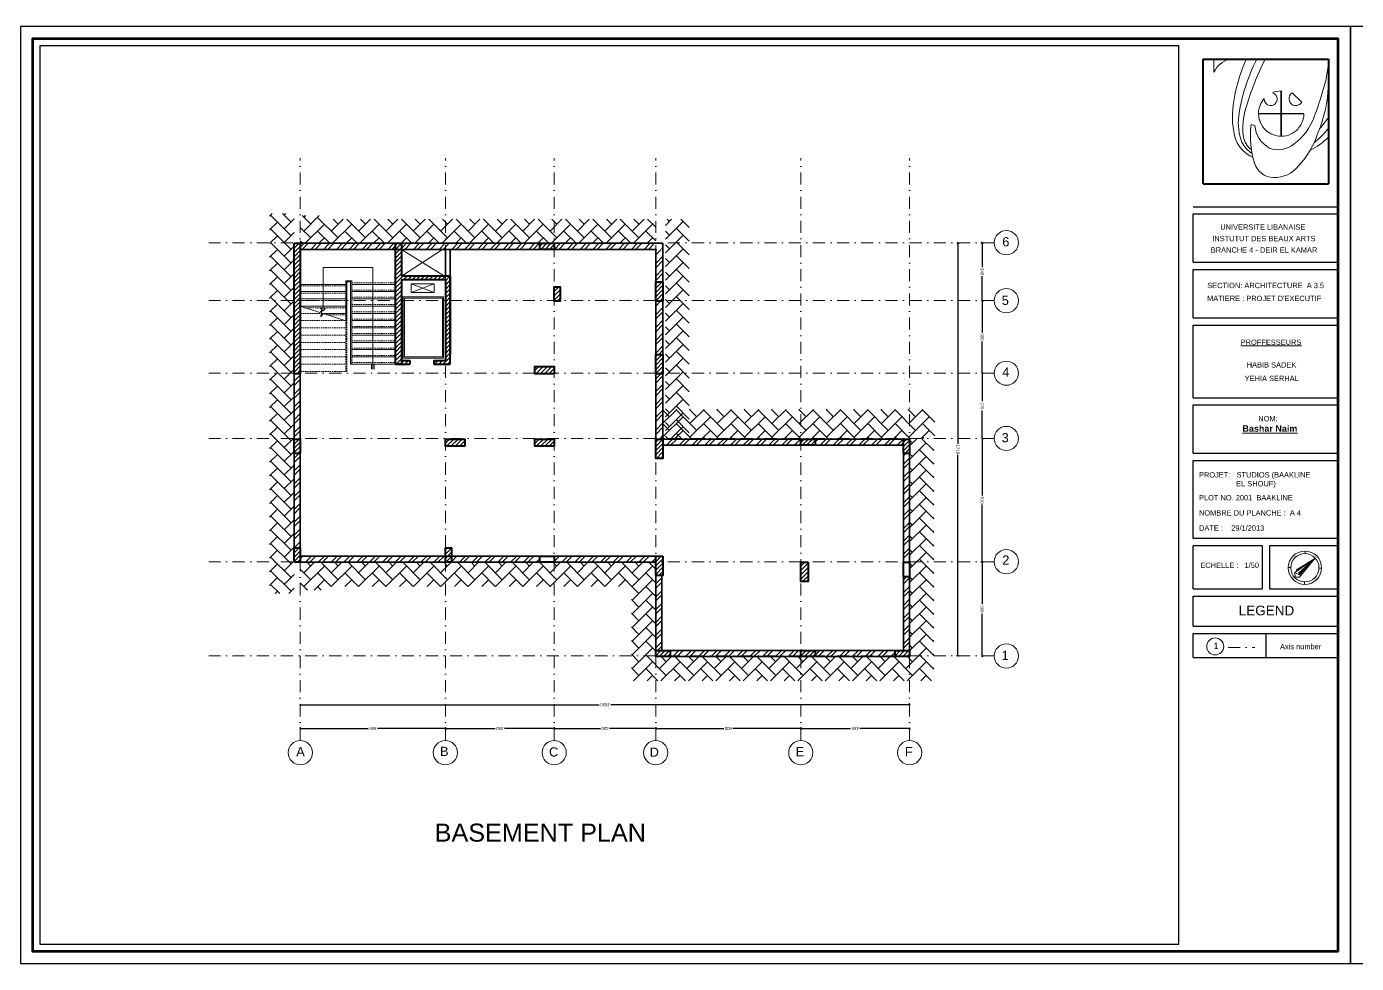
# Model space of a CAD drawing. Header units: inches. Extents: x -580639 to 179052, y 0 to 152898.
# Drawn here: x -415388 to -360388, y 113030 to 151788 of the extents above; entities that cross this region are included whole.
import ezdxf
from ezdxf.enums import TextEntityAlignment as Align

# ---------------------------------------------------------------- set-up
doc = ezdxf.new("R2010")
doc.units = ezdxf.units.IN
doc.header["$LTSCALE"] = 500
doc.header["$MEASUREMENT"] = 0
for name, pattern in [('ACAD_ISO02W100', [15, 12, -3]), ('DASHDOTX2', [2, 1, -0.5, 0, -0.5]), ('HIDDEN2', [0.1875, 0.125, -0.0625])]:
    doc.linetypes.add(name, pattern=pattern)
for name, color, linetype, lineweight in [('A-0.2', 61, 'Continuous', 20), ('A-0.25', 42, 'Continuous', 25), ('A-ANNO-TEXS', 211, 'Continuous', 18), ('A-balc', 31, 'Continuous', 18), ('A-elev', 51, 'Continuous', 13), ('A-FLOR-HDRL', 71, 'Continuous', 20), ('A-flor-sthn', 251, 'HIDDEN2', 9), ('A-flor-strs', 111, 'Continuous', 20), ('A-FLOR-STRS-LDER', 10, 'Continuous', 13), ('A-wall', 52, 'Continuous', 35), ('col', 4, 'Continuous', 40), ('DIM', 8, 'Continuous', 18), ('ground floor', 8, 'Continuous', 20), ('WALL', 7, 'Continuous', 40), ('WIN', 3, 'Continuous', 18)]:
    doc.layers.add(name, color=color, linetype=linetype, lineweight=lineweight)
doc.styles.add('100', font='arial.ttf', dxfattribs={"height": 200})
doc.styles.add('50', font='arial.ttf', dxfattribs={"height": 125})
doc.styles.get("Standard").update_dxf_attribs({"font": 'arial.ttf'})
doc.dimstyles.new('DIM', dxfattribs={"dimscale": 50, "dimtxt": 125, "dimasz": 1, "dimexe": 1.2, "dimexo": 1, "dimgap": 1, "dimtad": 0, "dimtoh": 1, "dimdec": 0, "dimlfac": 0.1, "dimrnd": 1, "dimdsep": 46, "dimtxsty": '50', "dimblk": 'OBLIQUE', "dimcen": 0.09, "dimclrt": 8, "dimadec": 0, "dimazin": 0, "dimtfac": 1, "dimtdec": 0, "dimtix": 1, "dimtofl": 0, "dimtmove": 2, "dimatfit": 2, "dimfxl": 1, "dimfxlon": 1, "dimtzin": 0, "dimarcsym": 0})
pattern_1 = [(45, (-430940.24, -2058883.36), (-88.388348, 88.388348), [])]

# ---------------------------------------------------------------- blocks, each defined once
blk = doc.blocks.new('_Oblique')
at = {"color": 0, "linetype": 'ByBlock', "lineweight": -2}
blk.add_line((-0.5, -0.5), (0.5, 0.5), dxfattribs=at)
blk = doc.blocks.new('*D1477')
at = {"layer": 'Defpoints', "color": 0, "transparency": 16777216}
for p in [(-383368, 123102), (-383368, 122749), (-378868, 122749)]:
    blk.add_point(p, dxfattribs=at)
at = {"layer": 'ground floor', "color": 0, "lineweight": -2, "transparency": 16777216}
for p, q in [((-383368, 122799), (-383368, 122689)), ((-383368, 122749), (-381308, 122749)), ((-378868, 122749), (-380927, 122749)), ((-378868, 122749), (-378868, 122689))]:
    blk.add_line(p, q, dxfattribs=at)
at = {"layer": 'ground floor', "color": 0, "lineweight": -2, "transparency": 16777216, "xscale": 50, "yscale": 50, "zscale": 50, "rotation": 180}
blk.add_blockref('_Oblique', (-383368, 122749), dxfattribs=at)
at = {"layer": 'ground floor', "color": 0, "lineweight": -2, "transparency": 16777216, "xscale": 50, "yscale": 50, "zscale": 50}
blk.add_blockref('_Oblique', (-378868, 122749), dxfattribs=at)
at = {"layer": 'ground floor', "color": 8, "transparency": 16777216, "insert": (-381118, 122749), "char_height": 125, "attachment_point": 5, "rotation": 180, "style": '50'}
blk.add_mtext('450', dxfattribs=at)
blk = doc.blocks.new('*D1478')
at = {"layer": 'Defpoints', "color": 0, "transparency": 16777216}
for p in [(-389368, 123102), (-389368, 122749), (-383368, 122749)]:
    blk.add_point(p, dxfattribs=at)
at = {"layer": 'ground floor', "color": 0, "lineweight": -2, "transparency": 16777216}
for p, q in [((-389368, 122799), (-389368, 122689)), ((-389368, 122749), (-386556, 122749)), ((-383368, 122749), (-386179, 122749)), ((-383368, 122749), (-383368, 122689))]:
    blk.add_line(p, q, dxfattribs=at)
at = {"layer": 'ground floor', "color": 0, "lineweight": -2, "transparency": 16777216, "xscale": 50, "yscale": 50, "zscale": 50, "rotation": 180}
blk.add_blockref('_Oblique', (-389368, 122749), dxfattribs=at)
at = {"layer": 'ground floor', "color": 0, "lineweight": -2, "transparency": 16777216, "xscale": 50, "yscale": 50, "zscale": 50}
blk.add_blockref('_Oblique', (-383368, 122749), dxfattribs=at)
at = {"layer": 'ground floor', "color": 8, "transparency": 16777216, "insert": (-386368, 122749), "char_height": 125, "attachment_point": 5, "rotation": 180, "style": '50'}
blk.add_mtext('600', dxfattribs=at)
blk = doc.blocks.new('*D1479')
at = {"layer": 'Defpoints', "color": 0, "transparency": 16777216}
for p in [(-393568, 123078), (-393568, 122749), (-389368, 122749)]:
    blk.add_point(p, dxfattribs=at)
at = {"layer": 'ground floor', "color": 0, "lineweight": -2, "transparency": 16777216}
for p, q in [((-393568, 122799), (-393568, 122689)), ((-393568, 122749), (-391658, 122749)), ((-389368, 122749), (-391277, 122749)), ((-389368, 122749), (-389368, 122689))]:
    blk.add_line(p, q, dxfattribs=at)
at = {"layer": 'ground floor', "color": 0, "lineweight": -2, "transparency": 16777216, "xscale": 50, "yscale": 50, "zscale": 50, "rotation": 180}
blk.add_blockref('_Oblique', (-393568, 122749), dxfattribs=at)
at = {"layer": 'ground floor', "color": 0, "lineweight": -2, "transparency": 16777216, "xscale": 50, "yscale": 50, "zscale": 50}
blk.add_blockref('_Oblique', (-389368, 122749), dxfattribs=at)
at = {"layer": 'ground floor', "color": 8, "transparency": 16777216, "insert": (-391468, 122749), "char_height": 125, "attachment_point": 5, "rotation": 180, "style": '50'}
blk.add_mtext('420', dxfattribs=at)
blk = doc.blocks.new('*D1480')
at = {"layer": 'Defpoints', "color": 0, "transparency": 16777216}
for p in [(-398068, 123059), (-398068, 122749), (-393568, 122749)]:
    blk.add_point(p, dxfattribs=at)
at = {"layer": 'ground floor', "color": 0, "lineweight": -2, "transparency": 16777216}
for p, q in [((-398068, 122799), (-398068, 122689)), ((-398068, 122749), (-396008, 122749)), ((-393568, 122749), (-395627, 122749)), ((-393568, 122749), (-393568, 122689))]:
    blk.add_line(p, q, dxfattribs=at)
at = {"layer": 'ground floor', "color": 0, "lineweight": -2, "transparency": 16777216, "xscale": 50, "yscale": 50, "zscale": 50, "rotation": 180}
blk.add_blockref('_Oblique', (-398068, 122749), dxfattribs=at)
at = {"layer": 'ground floor', "color": 0, "lineweight": -2, "transparency": 16777216, "xscale": 50, "yscale": 50, "zscale": 50}
blk.add_blockref('_Oblique', (-393568, 122749), dxfattribs=at)
at = {"layer": 'ground floor', "color": 8, "transparency": 16777216, "insert": (-395818, 122749), "char_height": 125, "attachment_point": 5, "rotation": 180, "style": '50'}
blk.add_mtext('450', dxfattribs=at)
blk = doc.blocks.new('*D1481')
at = {"layer": 'Defpoints', "color": 0, "transparency": 16777216}
for p in [(-404068, 123036), (-404068, 122749), (-398068, 122749)]:
    blk.add_point(p, dxfattribs=at)
at = {"layer": 'ground floor', "color": 0, "lineweight": -2, "transparency": 16777216}
for p, q in [((-404068, 122799), (-404068, 122689)), ((-404068, 122749), (-401256, 122749)), ((-398068, 122749), (-400879, 122749)), ((-398068, 122749), (-398068, 122689))]:
    blk.add_line(p, q, dxfattribs=at)
at = {"layer": 'ground floor', "color": 0, "lineweight": -2, "transparency": 16777216, "xscale": 50, "yscale": 50, "zscale": 50, "rotation": 180}
blk.add_blockref('_Oblique', (-404068, 122749), dxfattribs=at)
at = {"layer": 'ground floor', "color": 0, "lineweight": -2, "transparency": 16777216, "xscale": 50, "yscale": 50, "zscale": 50}
blk.add_blockref('_Oblique', (-398068, 122749), dxfattribs=at)
at = {"layer": 'ground floor', "color": 8, "transparency": 16777216, "insert": (-401068, 122749), "char_height": 125, "attachment_point": 5, "rotation": 180, "style": '50'}
blk.add_mtext('600', dxfattribs=at)
blk = doc.blocks.new('*D1482')
at = {"layer": 'Defpoints', "color": 0, "transparency": 16777216}
for p in [(-404068, 123735), (-404068, 123735), (-378868, 123735)]:
    blk.add_point(p, dxfattribs=at)
at = {"layer": 'ground floor', "color": 0, "lineweight": -2, "transparency": 16777216}
for p, q in [((-378868, 123735), (-378868, 123795)), ((-404068, 123735), (-404068, 123675)), ((-404068, 123735), (-391705, 123735)), ((-378868, 123735), (-391230, 123735))]:
    blk.add_line(p, q, dxfattribs=at)
at = {"layer": 'ground floor', "color": 0, "lineweight": -2, "transparency": 16777216, "xscale": 50, "yscale": 50, "zscale": 50, "rotation": 180}
blk.add_blockref('_Oblique', (-404068, 123735), dxfattribs=at)
at = {"layer": 'ground floor', "color": 0, "lineweight": -2, "transparency": 16777216, "xscale": 50, "yscale": 50, "zscale": 50}
blk.add_blockref('_Oblique', (-378868, 123735), dxfattribs=at)
at = {"layer": 'ground floor', "color": 8, "transparency": 16777216, "insert": (-391468, 123735), "char_height": 125, "attachment_point": 5, "rotation": 180, "style": '50'}
blk.add_mtext('2520', dxfattribs=at)
blk = doc.blocks.new('*D1486')
at = {"layer": 'Defpoints', "color": 0, "transparency": 16777216}
for p in [(-376818, 129649), (-375868, 129649), (-375868, 125749)]:
    blk.add_point(p, dxfattribs=at)
at = {"layer": 'ground floor', "color": 0, "lineweight": -2, "transparency": 16777216}
for p, q in [((-375918, 129649), (-375808, 129649)), ((-375868, 129649), (-375868, 127887)), ((-375868, 125749), (-375868, 127512)), ((-375868, 125749), (-375808, 125749))]:
    blk.add_line(p, q, dxfattribs=at)
at = {"layer": 'ground floor', "color": 0, "lineweight": -2, "transparency": 16777216, "xscale": 50, "yscale": 50, "zscale": 50}
for p, rotation in [((-375868, 129649), 90), ((-375868, 125749), 270)]:
    blk.add_blockref('_Oblique', p, dxfattribs=dict(at, rotation=rotation))
at = {"layer": 'ground floor', "color": 8, "transparency": 16777216, "insert": (-375868, 127699), "char_height": 125, "attachment_point": 5, "rotation": 270, "style": '50'}
blk.add_mtext('390', dxfattribs=at)
blk = doc.blocks.new('*D1483')
at = {"layer": 'Defpoints', "color": 0, "transparency": 16777216}
for p in [(-375868, 134749), (-375868, 134749), (-375868, 129649)]:
    blk.add_point(p, dxfattribs=at)
at = {"layer": 'ground floor', "color": 0, "lineweight": -2, "transparency": 16777216}
for p, q in [((-375868, 134749), (-375808, 134749)), ((-375868, 134749), (-375868, 132387)), ((-375868, 129649), (-375868, 132012)), ((-375868, 129649), (-375928, 129649))]:
    blk.add_line(p, q, dxfattribs=at)
at = {"layer": 'ground floor', "color": 0, "lineweight": -2, "transparency": 16777216, "xscale": 50, "yscale": 50, "zscale": 50}
for p, rotation in [((-375868, 134749), 90), ((-375868, 129649), 270)]:
    blk.add_blockref('_Oblique', p, dxfattribs=dict(at, rotation=rotation))
at = {"layer": 'ground floor', "color": 8, "transparency": 16777216, "insert": (-375868, 132199), "char_height": 125, "attachment_point": 5, "rotation": 270, "style": '50'}
blk.add_mtext('510', dxfattribs=at)
blk = doc.blocks.new('*D1484')
at = {"layer": 'Defpoints', "color": 0, "transparency": 16777216}
for p in [(-375868, 137449), (-375868, 137449), (-375868, 134749)]:
    blk.add_point(p, dxfattribs=at)
at = {"layer": 'ground floor', "color": 0, "lineweight": -2, "transparency": 16777216}
for p, q in [((-375868, 137449), (-375808, 137449)), ((-375868, 137449), (-375868, 136288)), ((-375868, 134749), (-375868, 135910)), ((-375868, 134749), (-375808, 134749))]:
    blk.add_line(p, q, dxfattribs=at)
at = {"layer": 'ground floor', "color": 0, "lineweight": -2, "transparency": 16777216, "xscale": 50, "yscale": 50, "zscale": 50}
for p, rotation in [((-375868, 137449), 90), ((-375868, 134749), 270)]:
    blk.add_blockref('_Oblique', p, dxfattribs=dict(at, rotation=rotation))
at = {"layer": 'ground floor', "color": 8, "transparency": 16777216, "insert": (-375868, 136099), "char_height": 125, "attachment_point": 5, "rotation": 270, "style": '50'}
blk.add_mtext('270', dxfattribs=at)
blk = doc.blocks.new('*D1485')
at = {"layer": 'Defpoints', "color": 0, "transparency": 16777216}
for p in [(-375868, 140449), (-375868, 140449), (-375868, 137449)]:
    blk.add_point(p, dxfattribs=at)
at = {"layer": 'ground floor', "color": 0, "lineweight": -2, "transparency": 16777216}
for p, q in [((-375868, 140449), (-375808, 140449)), ((-375868, 140449), (-375868, 139137)), ((-375868, 137449), (-375868, 138762)), ((-375868, 137449), (-375808, 137449))]:
    blk.add_line(p, q, dxfattribs=at)
at = {"layer": 'ground floor', "color": 0, "lineweight": -2, "transparency": 16777216, "xscale": 50, "yscale": 50, "zscale": 50}
for p, rotation in [((-375868, 140449), 90), ((-375868, 137449), 270)]:
    blk.add_blockref('_Oblique', p, dxfattribs=dict(at, rotation=rotation))
at = {"layer": 'ground floor', "color": 8, "transparency": 16777216, "insert": (-375868, 138949), "char_height": 125, "attachment_point": 5, "rotation": 270, "style": '50'}
blk.add_mtext('300', dxfattribs=at)
blk = doc.blocks.new('*D1487')
at = {"layer": 'Defpoints', "color": 0, "transparency": 16777216}
for p in [(-376811, 142847), (-375868, 142847), (-375868, 140449)]:
    blk.add_point(p, dxfattribs=at)
at = {"layer": 'ground floor', "color": 0, "lineweight": -2, "transparency": 16777216}
for p, q in [((-375918, 142847), (-375808, 142847)), ((-375868, 142847), (-375868, 141837)), ((-375868, 140449), (-375868, 141459)), ((-375868, 140449), (-375808, 140449))]:
    blk.add_line(p, q, dxfattribs=at)
at = {"layer": 'ground floor', "color": 0, "lineweight": -2, "transparency": 16777216, "xscale": 50, "yscale": 50, "zscale": 50}
for p, rotation in [((-375868, 142847), 90), ((-375868, 140449), 270)]:
    blk.add_blockref('_Oblique', p, dxfattribs=dict(at, rotation=rotation))
at = {"layer": 'ground floor', "color": 8, "transparency": 16777216, "insert": (-375868, 141648), "char_height": 125, "attachment_point": 5, "rotation": 270, "style": '50'}
blk.add_mtext('240', dxfattribs=at)
blk = doc.blocks.new('*D1488')
at = {"layer": 'Defpoints', "color": 0, "transparency": 16777216}
for p in [(-377374, 142847), (-376868, 142847), (-376868, 125749)]:
    blk.add_point(p, dxfattribs=at)
at = {"layer": 'ground floor', "color": 0, "lineweight": -2, "transparency": 16777216}
for p, q in [((-376918, 142847), (-376808, 142847)), ((-376868, 142847), (-376868, 134529)), ((-376868, 125749), (-376868, 134068)), ((-376868, 125749), (-376928, 125749))]:
    blk.add_line(p, q, dxfattribs=at)
at = {"layer": 'ground floor', "color": 0, "lineweight": -2, "transparency": 16777216, "xscale": 50, "yscale": 50, "zscale": 50}
for p, rotation in [((-376868, 142847), 90), ((-376868, 125749), 270)]:
    blk.add_blockref('_Oblique', p, dxfattribs=dict(at, rotation=rotation))
at = {"layer": 'ground floor', "color": 8, "transparency": 16777216, "insert": (-376868, 134298), "char_height": 125, "attachment_point": 5, "rotation": 270, "style": '50'}
blk.add_mtext('1710', dxfattribs=at)
blk = doc.blocks.new('4')
at = {"layer": 'A-0.2', "color": 253}
for p, q in [((0, 7158), (612, 7158)), ((612, 7158), (612, 6408))]:
    blk.add_line(p, q, dxfattribs=at)
at = {"layer": 'A-0.2'}
for p, q in [((4464, 4046), (4464, 5334)), ((4491, 4046), (4491, 5334)), ((5661, 4688), (5114, 5233)), ((5387, 4961), (5661, 4688)), ((4464, 4046), (3176, 4046)), ((4464, 4019), (3176, 4019)), ((4464, 2731), (4464, 4019)), ((5779, 4046), (4491, 4046)), ((5779, 4019), (4491, 4019)), ((4491, 2731), (4491, 4019)), ((2753, 3402), (2970, 3354))]:
    blk.add_line(p, q, dxfattribs=at)
at = {"layer": 'A-0.2', "color": 253}
blk.add_arc((1928, 5765), 1462, 107.64781, 153.96165, dxfattribs=at)
at = {"layer": 'A-0.2'}
for centre, radius, start, end in [((10717, 3409), 9059, 155.55033, 172.92406), ((12494, 2369), 10566, 153.0442, 171.7936), ((18093, -216), 16295, 153.09334, 163.75774), ((-19263, 10603), 26713, 349.95399, 351.96969), ((-10257, 10332), 17845, 338.64073, 345.76469), ((-676, 5940), 7870, 337.73271, 357.72099), ((4478, 4033), 1301, 138.38861, 179.40661), ((3880, 4867), 376, 175.50124, 75.71182), ((4478, 4033), 1301, 90.59339, 112.82445), ((5322, 4895), 397, 121.63123, 328.54112), ((6429, 3847), 4751, 171.79462, 196.2417), ((5120, 3503), 3106, 173.07815, 201.04099), ((5992, 3211), 3720, 162.30173, 187.61114), ((4478, 4033), 1301, 180.59339, 207.56933), ((4478, 4033), 1301, 187.50396, 216.31067), ((3279, 4920), 3270, 306.37555, 340.58391), ((4478, 4033), 1301, 337.29236, 359.40661), ((7684, 2710), 4979, 172.00351, 199.00541), ((4557, 3453), 1590, 183.56918, 241.76008), ((4478, 4033), 1301, 214.70346, 226.49059), ((4478, 4033), 1301, 226.49059, 269.40661), ((4478, 4033), 1301, 270.59339, 318.05723), ((4478, 4033), 1301, 318.05723, 325.65676), ((4478, 4033), 1301, 325.65676, 337.29236), ((4080, 5482), 3864, 306.58145, 323.55215), ((-4402, 12360), 14410, 320.31393, 323.55003), ((3569, 3233), 1845, 202.79142, 246.93196), ((3907, 3300), 1917, 208.42814, 234.80849), ((3498, 2902), 1207, 188.73708, 232.56395), ((1776, 4501), 5072, 316.72692, 342.28934), ((4368, 5496), 3987, 296.48799, 315.0148), ((4313, 3366), 1408, 248.83977, 309.98353), ((4044, 1512), 1149, 194.74643, 269.93049), ((4101, 2106), 1744, 268.07353, 321.63612)]:
    blk.add_arc(centre, radius, start, end, dxfattribs=at)
at = {"layer": 'WALL'}
for p, q in [((0, 7158), (7188, 7158)), ((0, 0), (0, 7158)), ((7188, 7158), (7188, 0)), ((0, 0), (7188, 0))]:
    blk.add_line(p, q, dxfattribs=at)
blk = doc.blocks.new('NORTH')
at = {"layer": 'WIN', "color": 1}
for p, q in [((494, 631), (0, 0)), ((0, 0), (661, -479)), ((494, 631), (4781, 459)), ((851, -154), (494, 631)), ((661, -479), (4781, 459)), ((851, -154), (4781, 459)), ((851, -154), (1006, 218)), ((887, 607), (973, 851)), ((973, 851), (4781, 459)), ((1006, 218), (4781, 459))]:
    blk.add_line(p, q, dxfattribs=at)
blk = doc.blocks.new('NORTHE')
at = {"color": 3}
for p, q in [((-1759, 1759), (-2077, 2077)), ((1759, 1759), (2077, 2077)), ((-1759, -1759), (-2077, -2077)), ((1759, -1759), (2077, -2077))]:
    blk.add_line(p, q, dxfattribs=at)
for radius in [2937, 2487]:
    blk.add_circle((0, 0), radius, dxfattribs=at)
for points in [[(-754, -1351), (-527, -1456), (0, 2402)], [(-121, -1378), (235, -1568), (0, 2402)]]:
    blk.add_solid(points, dxfattribs=at)
at = {"color": 3, "rotation": 84.51780902573543}
blk.add_blockref('NORTH', (0, -2400), dxfattribs=at)
at = {"color": 3}
for s, width, p, p2 in [('N', 1.784178, (-180, 2610), (180, 2610)), ('W', 1.365132, (-2894, 0), (-2534, 0)), ('E', 1.931772, (2517, 0), (2877, 0)), ('S', 1.931772, (-325, -2784), (35, -2784))]:
    blk.add_text(s, height=200, dxfattribs=dict(at, width=width)).set_placement(p, p2, align=Align.FIT)
blk = doc.blocks.new('NOR')
at = {"layer": 'WIN', "color": 3, "xscale": 0.000462, "yscale": 0.000462, "zscale": 0.000462, "rotation": 276.1356553146427}
blk.add_blockref('NORTHE', (-1.1, -0.12), dxfattribs=at)

msp = doc.modelspace()

# ---------------------------------------------------------------- hatches: boundary and pattern name
at = {"layer": 'A-wall'}
h = msp.add_hatch(dxfattribs=at)
h.set_pattern_fill('AR-HBONE', color=8, scale=100)
h.set_pattern_definition([(45, (-334584.28, 103821.65), (4e-14, 565.6854), [1200, -400]), (135, (-334301.43, 104104.5), (4e-14, 565.6854), [1200, -400])])
h.paths.add_polyline_path([(-404317.565, 144055.009), (-405336.748, 144055.009), (-405336.748, 128338.691), (-404317.565, 128338.691)])
h = msp.add_hatch(dxfattribs=at)
h.set_pattern_fill('AR-HBONE', color=8, scale=100)
h.set_pattern_definition([(45, (-358665.5, -2058883.36), (4e-14, 565.685425), [1200, -400]), (135, (-358382.64, -2058600.5), (4e-14, 565.685425), [1200, -400])])
h.paths.add_polyline_path([(-403067.565, 143968.498), (-404067.565, 143968.498), (-404067.565, 142822.432), (-389367.565, 142822.432), (-389367.565, 143822.432), (-403067.565, 143822.432)])
h.paths.add_polyline_path([(-377867.565, 134724.432), (-378867.565, 134724.432), (-378867.565, 125724.432), (-389367.565, 125724.432), (-389367.565, 129624.432), (-404067.565, 129624.432), (-404067.565, 128478.366), (-403067.565, 128478.366), (-403067.565, 128624.432), (-390367.565, 128624.432), (-390367.565, 124724.432), (-377867.565, 124724.432)])
h = msp.add_hatch(dxfattribs=at)
h.set_pattern_fill('AR-HBONE', color=8, scale=100)
h.set_pattern_definition([(45, (-341568.77, 90838.23), (4e-14, 565.6854), [1200, -400]), (135, (-341285.93, 91121.07), (4e-14, 565.6854), [1200, -400])])
h.paths.add_polyline_path([(-387979.501, 143820.11), (-388970.089, 143820.11), (-388970.089, 134749.432), (-387979.501, 134749.432)])
h = msp.add_hatch(dxfattribs=at)
h.set_pattern_fill('ANSI31', color=8, scale=1000)
h.set_pattern_definition(pattern_1)
h.paths.add_polyline_path([(-394367.565, 134724.432), (-393567.565, 134724.432), (-393567.565, 134424.432), (-394367.565, 134424.432)])
h.paths.add_polyline_path([(-398067.565, 134724.432), (-397267.565, 134724.432), (-397267.565, 134424.432), (-398067.565, 134424.432)])
h.paths.add_polyline_path([(-400130.487, 140424.432), (-399880.487, 140424.432), (-399880.487, 137822.432), (-400130.487, 137822.432)])
h.paths.add_polyline_path([(-404317.565, 140424.432), (-404067.565, 140424.432), (-404067.565, 137424.432), (-404317.565, 137424.432)])
h.paths.add_polyline_path([(-404317.565, 142822.432), (-404067.565, 142822.432), (-404067.565, 140424.432), (-404317.565, 140424.432)])
h = msp.add_hatch(dxfattribs=at)
h.set_pattern_fill('ANSI32', color=8, scale=1000)
h.set_pattern_definition([(45, (-389261.28, 142096.13), (-265.165, 265.165), []), (45, (-389084.5, 142096.13), (-265.165, 265.165), [])])
h.paths.add_polyline_path([(-389067.565, 142822.432), (-389367.565, 142822.432), (-389367.565, 141224.432), (-389067.565, 141224.432)])
h.paths.add_polyline_path([(-389067.565, 140424.432), (-389367.565, 140424.432), (-389367.565, 138224.432), (-389067.565, 138224.432)])
h.paths.add_polyline_path([(-389067.565, 137424.432), (-389367.565, 137424.432), (-389367.565, 134749.432), (-389067.565, 134749.432)])
h.paths.add_polyline_path([(-383367.565, 134724.432), (-389067.565, 134724.432), (-389067.565, 134474.432), (-383367.565, 134474.432)])
h.paths.add_polyline_path([(-379117.565, 134724.432), (-382767.565, 134724.432), (-382767.565, 134474.432), (-379117.565, 134474.432)])
h.paths.add_polyline_path([(-404067.565, 134124.432), (-404317.565, 134124.432), (-404317.565, 130224.432), (-404067.565, 130224.432)])
h.paths.add_polyline_path([(-404067.565, 137424.432), (-404317.565, 137424.432), (-404317.565, 134749.432), (-404067.565, 134749.432)])
h.paths.add_polyline_path([(-378867.565, 129624.432), (-379117.565, 129624.432), (-379117.565, 134124.432), (-378867.565, 134124.432)])
h.paths.add_polyline_path([(-378867.565, 125974.432), (-379117.565, 125974.432), (-379117.565, 129024.432), (-378867.565, 129024.432)])
h.paths.add_polyline_path([(-379467.565, 125974.432), (-379467.565, 125724.432), (-382767.565, 125724.432), (-382767.565, 125974.432)])
h.paths.add_polyline_path([(-383367.565, 125974.432), (-383367.565, 125724.432), (-388767.565, 125724.432), (-388767.565, 125974.432)])
h.paths.add_polyline_path([(-389367.565, 129074.432), (-389117.565, 129074.432), (-389117.565, 125974.432), (-389367.565, 125974.432)])
h.paths.add_polyline_path([(-389367.565, 129874.432), (-389367.565, 129624.432), (-393567.565, 129624.432), (-393567.565, 129874.432)])
h.paths.add_polyline_path([(-404067.565, 129624.432), (-404067.565, 129874.432), (-398067.565, 129874.432), (-398067.565, 129624.432)])
h.paths.add_polyline_path([(-397817.565, 129624.432), (-397817.565, 129874.432), (-394167.565, 129874.432), (-394167.565, 129624.432)])
h.paths.add_polyline_path([(-400130.487, 142822.432), (-400130.487, 142572.432), (-404067.565, 142572.432), (-404067.565, 142822.432)])
h.paths.add_polyline_path([(-399880.487, 142572.432), (-399880.487, 142822.432), (-394167.565, 142822.432), (-394167.565, 142572.432)])
h.paths.add_polyline_path([(-389117.565, 142822.432), (-393567.565, 142822.432), (-393567.565, 142572.432), (-389117.565, 142572.432)])
h = msp.add_hatch(dxfattribs=at)
h.set_pattern_fill('ANSI31', color=8, scale=1000)
h.set_pattern_definition(pattern_1)
h.paths.add_polyline_path([(-398067.565, 140424.432), (-397867.565, 140424.432), (-397867.565, 137822.432), (-398067.565, 137822.432)])
h.paths.add_polyline_path([(-398543.037, 137972.432), (-398067.565, 137972.432), (-398067.565, 137822.432), (-398543.037, 137822.432)])
h.paths.add_polyline_path([(-399880.487, 137972.432), (-399543.037, 137972.432), (-399543.037, 137822.432), (-399880.487, 137822.432)])
h.paths.add_polyline_path([(-398067.565, 141457.19), (-397867.565, 141457.19), (-397867.565, 140424.432), (-398067.565, 140424.432)])
h.paths.add_polyline_path([(-400130.487, 142822.432), (-399880.487, 142822.432), (-399880.487, 141457.19), (-398067.565, 141457.19), (-398067.565, 141307.19), (-399880.487, 141307.19), (-399880.487, 140424.432), (-400130.487, 140424.432)])
h = msp.add_hatch(dxfattribs=at)
h.set_pattern_fill('AR-HBONE', color=8, scale=100)
h.set_pattern_definition([(45, (-341568.77, 77100.45), (4e-14, 565.6854), [1200, -400]), (135, (-341285.93, 77383.3), (4e-14, 565.6854), [1200, -400])])
h.paths.add_polyline_path([(-377829.494, 135952.222), (-389067.565, 135952.222), (-389067.565, 134749.432), (-377829.494, 134749.432)])
h = msp.add_hatch(dxfattribs=at)
h.set_pattern_fill('ANSI31', color=8, scale=1000)
h.set_pattern_definition([(45, (-358665.49, -2058883.36), (-88.388348, 88.388348), [])])
h.paths.add_polyline_path([(-404317.565, 134724.432), (-404067.565, 134724.432), (-404067.565, 134124.432), (-404317.565, 134124.432)])
h = msp.add_hatch(dxfattribs=at)
h.set_pattern_fill('ANSI31', color=8, scale=1000)
h.set_pattern_definition([(45, (-358665.49, -2063383.36), (-88.388348, 88.388348), [])])
h.paths.add_polyline_path([(-404317.565, 130224.432), (-404067.565, 130224.432), (-404067.565, 129624.432), (-404317.565, 129624.432)])
at = {"layer": 'DIM', "transparency": 33554503}
h = msp.add_hatch(dxfattribs=at)
h.set_pattern_fill('ANSI31', color=256, scale=1000)
h.paths.add_polyline_path([(-393567.565, 137724.432), (-394367.565, 137724.432), (-394367.565, 137449.432), (-393567.565, 137449.432)])
h.paths.add_polyline_path([(-393317.565, 141024.432), (-393567.565, 141024.432), (-393567.565, 140449.432), (-393317.565, 140449.432)])
h.paths.add_polyline_path([(-393567.565, 142822.432), (-394167.565, 142822.432), (-394167.565, 142572.432), (-393567.565, 142572.432)])
h.paths.add_polyline_path([(-389067.565, 141224.432), (-389367.565, 141224.432), (-389367.565, 140449.432), (-389067.565, 140449.432)])
h.paths.add_polyline_path([(-389067.565, 138224.432), (-389367.565, 138224.432), (-389367.565, 137449.432), (-389067.565, 137449.432)])
h.paths.add_polyline_path([(-389067.565, 134724.432), (-389367.565, 134724.432), (-389367.565, 133924.432), (-389067.565, 133924.432)])
h.paths.add_polyline_path([(-389067.565, 129649.432), (-389367.565, 129649.432), (-389367.565, 129074.432), (-389067.565, 129074.432)])
h.paths.add_polyline_path([(-389067.565, 129874.432), (-389367.565, 129874.432), (-389367.565, 129649.432), (-389067.565, 129649.432)])
h.paths.add_polyline_path([(-397817.565, 130224.432), (-398067.565, 130224.432), (-398067.565, 129874.432), (-397817.565, 129874.432)])
h.paths.add_polyline_path([(-397817.565, 129874.432), (-398067.565, 129874.432), (-398067.565, 129649.432), (-397817.565, 129649.432)])
h = msp.add_hatch(dxfattribs=at)
h.set_pattern_fill('ANSI31', color=256, scale=1000)
h.paths.add_polyline_path([(-388767.565, 125974.432), (-389117.565, 125974.432), (-389367.565, 125974.432), (-389367.565, 125749.432), (-388767.565, 125749.432)])
h.paths.add_polyline_path([(-382767.565, 134724.432), (-383367.565, 134724.432), (-383367.565, 134474.432), (-382767.565, 134474.432)])
h.paths.add_polyline_path([(-378867.565, 134724.432), (-379117.565, 134724.432), (-379117.565, 134124.432), (-378867.565, 134124.432)])
h.paths.add_polyline_path([(-378867.565, 125974.432), (-379467.565, 125974.432), (-379467.565, 125749.432), (-378867.565, 125749.432)])
h.paths.add_polyline_path([(-382767.565, 125974.432), (-383367.565, 125974.432), (-383367.565, 125749.432), (-382767.565, 125749.432)])
h.paths.add_polyline_path([(-383067.565, 129624.432), (-383367.565, 129624.432), (-383367.565, 128824.432), (-383067.565, 128824.432)])

# ---------------------------------------------------------------- linework, layer by layer
for points in [[(-415638.276, 113030.352), (-360638.059, 113030.352), (-360638.059, 151788.469), (-415638.276, 151788.469)], [(-360638.059, 113030.352), (-305637.842, 113030.352), (-305637.842, 151788.469), (-360638.059, 151788.469)]]:
    msp.add_lwpolyline(points, close=True)
at = {"layer": 'A-0.25', "lineweight": 25}
for p, q in [((-367138.059, 144335.821), (-361138.059, 144335.821)), ((-367138.059, 142035.821), (-367138.059, 144035.821)), ((-367138.059, 144035.821), (-361138.059, 144035.821)), ((-367138.059, 142035.821), (-361138.059, 142035.821)), ((-367138.059, 139735.821), (-367138.059, 141735.821)), ((-367138.059, 141735.821), (-361138.059, 141735.821)), ((-367138.059, 139735.821), (-361138.059, 139735.821)), ((-367138.059, 136435.821), (-367138.059, 139435.821)), ((-367138.059, 139435.821), (-361138.059, 139435.821)), ((-367138.059, 136435.821), (-361138.059, 136435.821)), ((-367138.059, 134135.821), (-367138.059, 136135.821)), ((-367138.059, 136135.821), (-361138.059, 136135.821)), ((-367138.059, 134135.821), (-361138.059, 134135.821)), ((-367138.059, 130605.9), (-367138.059, 133835.821)), ((-367138.059, 133835.821), (-361138.059, 133835.821)), ((-361138.059, 130605.9), (-367138.059, 130605.9)), ((-367138.059, 128530.844), (-367138.059, 130305.9)), ((-364288.059, 130305.9), (-367138.059, 130305.9)), ((-364288.059, 130305.9), (-364488.059, 130305.9)), ((-364288.059, 130305.9), (-364288.059, 128530.844)), ((-361138.059, 130305.9), (-363988.059, 130305.9)), ((-361138.059, 130305.9), (-363988.059, 130305.9)), ((-363988.059, 130305.9), (-363988.059, 128530.844)), ((-367138.059, 128530.844), (-364288.059, 128530.844)), ((-367138.059, 126980.241), (-367138.059, 128230.844)), ((-367138.059, 128230.844), (-361138.059, 128230.844)), ((-364488.059, 128530.844), (-364288.059, 128530.844)), ((-363988.059, 128530.844), (-361138.059, 128530.844)), ((-363988.059, 128530.844), (-361138.059, 128530.844)), ((-367138.059, 126980.241), (-361138.059, 126980.241)), ((-367138.059, 126680.241), (-361138.059, 126680.241)), ((-367138.059, 126680.241), (-361138.059, 126680.241)), ((-367138.059, 125680.241), (-367138.059, 126680.241)), ((-364138.059, 126680.241), (-364138.059, 125680.241)), ((-367138.059, 125680.241), (-361138.059, 125680.241))]:
    msp.add_line(p, q, dxfattribs=at)
for points in [[(-367738.059, 113830.352), (-367738.059, 150988.469), (-414838.276, 150988.469), (-414838.276, 113830.352), (-367738.059, 113830.352)], [(-361138.059, 142035.821), (-361138.059, 144035.821)], [(-361138.059, 139735.821), (-361138.059, 141735.821)], [(-361138.059, 136435.821), (-361138.059, 139435.821)], [(-361138.059, 134135.821), (-361138.059, 136135.821)], [(-361138.059, 130605.9), (-361138.059, 133835.821)], [(-361138.059, 128530.844), (-361138.059, 130305.9)], [(-361138.059, 128835.821), (-361138.059, 130305.9)], [(-361138.059, 126980.241), (-361138.059, 128230.844)], [(-361138.059, 125680.241), (-361138.059, 126680.241)]]:
    msp.add_lwpolyline(points, dxfattribs=at)
at = {"layer": 'A-balc'}
for p, q in [((-398105.586, 141457.19), (-399880.487, 142572.432)), ((-399880.487, 141457.19), (-398186.037, 142572.432))]:
    msp.add_line(p, q, dxfattribs=at)
at = {"layer": 'A-elev'}
for p, q in [((-399475.946, 140791.188), (-398525.983, 141141.192)), ((-399475.946, 141141.192), (-398525.983, 140791.188)), ((-398525.983, 141141.192), (-399475.946, 141141.192)), ((-399475.946, 141141.192), (-399475.946, 140791.188)), ((-398525.983, 140791.188), (-398525.983, 141141.192)), ((-399880.487, 138072.432), (-399880.487, 140607.432)), ((-399814.747, 138072.432), (-399814.747, 140607.432)), ((-399814.747, 140607.432), (-398139.846, 140607.432)), ((-399764.747, 138122.432), (-399764.747, 140557.432)), ((-399764.747, 140557.432), (-398189.846, 140557.432)), ((-399475.946, 140791.188), (-398525.983, 140791.188)), ((-398189.846, 138122.432), (-398189.846, 140557.432)), ((-398139.846, 138072.432), (-398139.846, 140607.432)), ((-399814.747, 138072.432), (-398139.846, 138072.432)), ((-399764.747, 138122.432), (-398189.846, 138122.432))]:
    msp.add_line(p, q, dxfattribs=at)
at = {"layer": 'A-FLOR-HDRL'}
for p, q in [((-402190.487, 140822.432), (-402190.487, 141272.432)), ((-401940.487, 141272.432), (-402190.487, 141272.432)), ((-402190.487, 139622.432), (-402190.487, 140822.432)), ((-402140.487, 140822.432), (-402140.487, 141222.432)), ((-401990.487, 141222.432), (-402140.487, 141222.432)), ((-402140.487, 139606.432), (-402140.487, 140822.432)), ((-401990.487, 141222.432), (-401990.487, 140822.432)), ((-401990.487, 137822.432), (-401990.487, 140822.432)), ((-401940.487, 141122.432), (-401940.487, 141272.432)), ((-401940.487, 141122.432), (-401940.487, 140822.432)), ((-401940.487, 137822.432), (-401940.487, 140822.432)), ((-401940.487, 137822.432), (-401990.487, 137822.432))]:
    msp.add_line(p, q, dxfattribs=at)
at = {"layer": 'A-flor-sthn'}
for p, q in [((-404067.565, 141057.432), (-402190.487, 141057.432)), ((-401940.487, 141187.432), (-400130.487, 141187.432)), ((-401940.487, 140887.432), (-400130.487, 140887.432)), ((-404067.565, 140757.432), (-402190.487, 140757.432)), ((-404067.565, 140457.432), (-402190.487, 140457.432)), ((-401940.487, 140587.432), (-400130.487, 140587.432)), ((-401940.487, 140287.432), (-400130.487, 140287.432)), ((-403927.362, 140157.432), (-402190.487, 140157.432)), ((-402989.862, 139857.432), (-402190.487, 139857.432)), ((-401940.487, 139987.432), (-400130.487, 139987.432)), ((-401940.487, 139687.432), (-400130.487, 139687.432)), ((-401940.487, 139387.432), (-400130.487, 139387.432)), ((-401940.487, 139087.432), (-400130.487, 139087.432)), ((-401940.487, 138787.432), (-400130.487, 138787.432)), ((-401940.487, 138487.432), (-400130.487, 138487.432)), ((-401940.487, 138187.432), (-400130.487, 138187.432)), ((-401940.487, 137887.432), (-400130.487, 137887.432))]:
    msp.add_line(p, q, dxfattribs=at)
at = {"layer": 'A-flor-strs'}
for p, q in [((-404067.565, 141122.432), (-402190.487, 141122.432)), ((-404067.565, 140822.432), (-402190.487, 140822.432)), ((-401940.487, 141122.432), (-400130.487, 141122.432)), ((-401940.487, 140822.432), (-400130.487, 140822.432)), ((-404067.565, 140522.432), (-402190.487, 140522.432)), ((-401940.487, 140522.432), (-400130.487, 140522.432)), ((-404067.565, 140222.432), (-402190.487, 140222.432)), ((-403192.987, 139922.432), (-402190.487, 139922.432)), ((-401940.487, 140222.432), (-400130.487, 140222.432)), ((-401940.487, 139922.432), (-400130.487, 139922.432)), ((-401940.487, 139622.432), (-400130.487, 139622.432)), ((-401940.487, 139322.432), (-400130.487, 139322.432)), ((-401940.487, 139022.432), (-400130.487, 139022.432)), ((-401940.487, 138722.432), (-400130.487, 138722.432)), ((-401940.487, 138422.432), (-400130.487, 138422.432)), ((-401940.487, 138122.432), (-400130.487, 138122.432)), ((-401940.487, 137822.432), (-400130.487, 137822.432))]:
    msp.add_line(p, q, dxfattribs=at)
at = {"layer": 'A-flor-strs', "linetype": 'HIDDEN2'}
for p, q in [((-404067.565, 139922.432), (-402190.487, 139922.432)), ((-404067.565, 139622.432), (-402190.487, 139622.432)), ((-404067.565, 139322.432), (-402190.487, 139322.432)), ((-402190.487, 137522.432), (-402190.487, 139621.382)), ((-402140.487, 137522.432), (-402140.487, 139605.382)), ((-404067.565, 139022.432), (-402190.487, 139022.432)), ((-404067.565, 138722.432), (-402190.487, 138722.432)), ((-404067.565, 138422.432), (-402190.487, 138422.432)), ((-404067.565, 138122.432), (-402190.487, 138122.432)), ((-404067.565, 137822.432), (-402190.487, 137822.432)), ((-404067.565, 137522.432), (-402140.487, 137522.432))]:
    msp.add_line(p, q, dxfattribs=at)
at = {"layer": 'A-FLOR-STRS-LDER'}
for p, q in [((-401067.987, 141814.671), (-403127.987, 141814.671)), ((-403127.987, 141814.671), (-403127.987, 140132.767)), ((-401067.987, 137822.432), (-401067.987, 141814.671)), ((-404117.565, 140239.097), (-403259.07, 139964.379)), ((-403174.876, 140045.345), (-403259.07, 139964.379)), ((-403027.987, 140132.767), (-403227.987, 140132.767)), ((-403127.987, 140032.767), (-403227.987, 140132.767)), ((-403217.333, 139780.337), (-403174.876, 140045.345)), ((-403127.987, 139922.432), (-403217.333, 139780.337)), ((-403192.987, 140132.767), (-403092.987, 140132.767)), ((-403027.987, 140132.767), (-403127.987, 140032.767)), ((-403127.987, 139922.432), (-402140.487, 139606.432)), ((-401117.987, 137822.432), (-401117.987, 137622.145)), ((-401067.987, 137822.432), (-401067.987, 137622.145)), ((-401017.987, 137822.432), (-401017.987, 137622.145))]:
    msp.add_line(p, q, dxfattribs=at)
at = {"layer": 'A-wall'}
for p, q in [((-404317.565, 142572.432), (-404317.565, 140524.432)), ((-404067.565, 142822.432), (-389067.565, 142822.432)), ((-404067.565, 142572.432), (-404067.565, 137424.432)), ((-404067.565, 142572.432), (-389367.565, 142572.432)), ((-400130.487, 137822.432), (-400130.487, 142572.432)), ((-398067.565, 142572.432), (-398067.565, 141457.19)), ((-397867.565, 137822.432), (-397867.565, 142572.432)), ((-389367.565, 141224.432), (-389367.565, 142572.432)), ((-389067.565, 141224.432), (-389067.565, 142822.432)), ((-389367.565, 140424.432), (-389367.565, 138224.432)), ((-389067.565, 138224.432), (-389067.565, 140424.432)), ((-404317.565, 137424.432), (-404317.565, 134724.432)), ((-404067.565, 137424.432), (-404067.565, 134724.432)), ((-389367.565, 137424.432), (-389367.565, 134724.432)), ((-389067.565, 137424.432), (-389067.565, 134724.432)), ((-383367.565, 134724.432), (-389117.565, 134724.432)), ((-383367.565, 134474.432), (-389067.565, 134474.432)), ((-379117.565, 134724.432), (-382767.565, 134724.432)), ((-382767.565, 134474.432), (-379117.565, 134474.432)), ((-379117.565, 134724.432), (-379117.565, 125974.432)), ((-378867.565, 134724.432), (-378867.565, 125974.432)), ((-404317.565, 130224.432), (-404317.565, 134124.432)), ((-404067.565, 134124.432), (-404067.565, 130224.432))]:
    msp.add_line(p, q, dxfattribs=at)
at = {"layer": 'A-wall', "color": 1, "lineweight": 70}
msp.add_lwpolyline([(-361138.059, 125680.241), (-361138.059, 151288.469), (-415138.276, 151288.469), (-415138.276, 113530.352), (-361138.059, 113530.352), (-361138.059, 125680.241)], dxfattribs=at)
at = {"layer": 'A-wall'}
for points in [[(-389367.565, 129874.432), (-404067.565, 129874.432)], [(-379467.565, 125724.432), (-389367.565, 125724.432), (-389367.565, 129624.432), (-404067.565, 129624.432)], [(-379467.565, 125974.432), (-389117.565, 125974.432), (-389117.565, 129074.432)]]:
    msp.add_lwpolyline(points, dxfattribs=at)
at = {"layer": 'col'}
for p, q in [((-397867.565, 141457.19), (-399880.487, 141457.19)), ((-397867.565, 141457.19), (-397867.565, 138224.432)), ((-397867.565, 137822.432), (-397867.565, 141457.19)), ((-398067.565, 141307.19), (-399880.487, 141307.19)), ((-398067.565, 141307.19), (-398067.565, 137972.432)), ((-400130.487, 137822.432), (-399543.037, 137822.432)), ((-399880.487, 137972.432), (-399543.037, 137972.432)), ((-399543.037, 137972.432), (-399543.037, 137822.432)), ((-398543.037, 137972.432), (-398067.565, 137972.432)), ((-398543.037, 137972.432), (-398543.037, 137822.432)), ((-398543.037, 137822.432), (-398067.565, 137822.432)), ((-398067.565, 137822.432), (-397867.565, 137822.432))]:
    msp.add_line(p, q, dxfattribs=at)
for points in [[(-404317.565, 142822.432), (-404067.565, 142822.432), (-404067.565, 137424.432), (-404317.565, 137424.432)], [(-393567.565, 142572.432), (-394167.565, 142572.432), (-394167.565, 142822.432), (-393567.565, 142822.432)], [(-393567.565, 140424.432), (-393567.565, 141024.432), (-393317.565, 141024.432), (-393317.565, 140424.432)], [(-389067.565, 138224.432), (-389067.565, 137424.432), (-389367.565, 137424.432), (-389367.565, 138224.432)], [(-393567.565, 137424.432), (-394367.565, 137424.432), (-394367.565, 137724.432), (-393567.565, 137724.432)], [(-404317.565, 134124.432), (-404317.565, 134724.432), (-404067.565, 134724.432), (-404067.565, 134124.432)], [(-397267.565, 134424.432), (-398067.565, 134424.432), (-398067.565, 134724.432), (-397267.565, 134724.432)], [(-393567.565, 134424.432), (-394367.565, 134424.432), (-394367.565, 134724.432), (-393567.565, 134724.432)], [(-389067.565, 134724.432), (-389067.565, 133924.432), (-389367.565, 133924.432), (-389367.565, 134724.432)], [(-382767.565, 134474.432), (-383367.565, 134474.432), (-383367.565, 134724.432), (-382767.565, 134724.432)], [(-379117.565, 134124.432), (-379117.565, 134724.432), (-378867.565, 134724.432), (-378867.565, 134124.432)], [(-404317.565, 129624.432), (-404317.565, 130224.432), (-404067.565, 130224.432), (-404067.565, 129624.432)], [(-398067.565, 129624.432), (-398067.565, 130224.432), (-397817.565, 130224.432), (-397817.565, 129624.432)], [(-393567.565, 129624.432), (-394167.565, 129624.432), (-394167.565, 129874.432), (-393567.565, 129874.432)], [(-389067.565, 129874.432), (-389067.565, 129074.432), (-389367.565, 129074.432), (-389367.565, 129874.432)], [(-383067.565, 129624.432), (-383067.565, 128824.432), (-383367.565, 128824.432), (-383367.565, 129624.432)], [(-379117.565, 129024.432), (-379117.565, 129624.432), (-378867.565, 129624.432), (-378867.565, 129024.432)], [(-388767.565, 125724.432), (-389367.565, 125724.432), (-389367.565, 125974.432), (-388767.565, 125974.432)], [(-382767.565, 125724.432), (-383367.565, 125724.432), (-383367.565, 125974.432), (-382767.565, 125974.432)], [(-378867.565, 125724.432), (-379467.565, 125724.432), (-379467.565, 125974.432), (-378867.565, 125974.432)]]:
    msp.add_lwpolyline(points, close=True, dxfattribs=at)
for points in [[(-399880.487, 141307.19), (-399880.487, 137822.432), (-400130.487, 137822.432), (-400130.487, 142822.432), (-399880.487, 142822.432), (-399880.487, 141457.19)], [(-389067.565, 141224.432), (-389067.565, 140424.432), (-389367.565, 140424.432), (-389367.565, 141224.432), (-389067.565, 141224.432)]]:
    msp.add_lwpolyline(points, dxfattribs=at)
at = {"layer": 'ground floor', "linetype": 'DASHDOTX2'}
for p, q in [((-404067.565, 122249.432), (-404067.565, 146349.432)), ((-398067.565, 122249.432), (-398067.565, 146349.432)), ((-393567.565, 122249.432), (-393567.565, 146349.432)), ((-389367.565, 122249.432), (-389367.565, 146349.432)), ((-383367.565, 122249.432), (-383367.565, 146349.432)), ((-378867.565, 122249.432), (-378867.565, 146349.432)), ((-375367.565, 142847.432), (-407853.876, 142847.432)), ((-375367.565, 140449.432), (-407853.876, 140449.432)), ((-375367.565, 137449.432), (-407853.876, 137449.432)), ((-375367.565, 134749.432), (-407853.876, 134749.432)), ((-375367.565, 129649.432), (-407853.876, 129649.432)), ((-365694.679, 126106.506), (-364595.663, 126106.506)), ((-375367.565, 125749.432), (-407853.876, 125749.432))]:
    msp.add_line(p, q, dxfattribs=at)
at = {"layer": 'ground floor'}
for centre, radius in [((-374867.565, 142847.432), 500), ((-374867.565, 140449.432), 500), ((-374867.565, 137449.432), 500), ((-374867.565, 134749.432), 500), ((-374867.565, 129649.432), 500), ((-374867.565, 125749.432), 500), ((-366226.554, 126146.07), 350), ((-404067.565, 121749.432), 500), ((-398067.565, 121749.432), 500), ((-393567.565, 121749.432), 500), ((-389367.565, 121749.432), 500), ((-383367.565, 121749.432), 500), ((-378867.565, 121749.432), 500)]:
    msp.add_circle(centre, radius, dxfattribs=at)

# ---------------------------------------------------------------- block references
at = {"layer": 'A-ANNO-TEXS', "xscale": 508.9391999991295, "yscale": 508.9392000008957, "zscale": 508.9391999991295, "rotation": 37.60703697579601}
msp.add_blockref('NOR', (-362113.625, 129788.302), dxfattribs=at)
at = {"layer": 'A-wall', "linetype": 'ACAD_ISO02W100', "xscale": 0.7200000000000001, "yscale": 0.7200000000000001, "zscale": 0.7200000000000001}
msp.add_blockref('4', (-366723.204, 145285.208), dxfattribs=at)

# ---------------------------------------------------------------- texts
at = {"layer": 'A-ANNO-TEXS', "style": '50'}
msp.add_text('Axis number', height=220, dxfattribs=at).set_placement((-363548.141, 126028.121))
at = {"layer": 'A-ANNO-TEXS', "attachment_point": 1, "style": '50'}
for s, width, insert, char_height in [('UNIVERSITE LIBANAISE', 4948.28299, (-366018.439, 143604.642), 220), ('INSTUTUT DES BEAUX ARTS', 4948.28299, (-366348.987, 143130.151), 220), ('BRANCHE 4 - DEIR EL KAMAR', 4948.28299, (-366409.864, 142656.96), 220), ('SECTION: ARCHITECTURE  A 3.5\\P ', 5318.43165, (-366557.741, 141187.41), 220), ("MATIERE : PROJET D'EXECUTIF ", 5318.43165, (-366563.09, 140653.14), 220), ('{\\LPROFFESSEURS }', 5318.43165, (-365173.371, 138839.051), 220), ('HABIB SADEK ', 5318.43165, (-364923.343, 137903.24), 220), ('YEHIA SERHAL', 5318.43165, (-365009.277, 137343.375), 220), ('{\\fArial|b1|i0|c0|p34;\\LBashar Naim}', 5318.43165, (-365103.127, 135291.6), 266.2), ('NOM: ', 5318.43165, (-364446.409, 135679.431), 220), ('PROJET:   STUDIOS (BAAKLINE \\P                  EL SHOUF)', 6503.49491, (-366897.659, 133354.853), 220), ('PLOT NO. 2001  BAAKLINE', 6503.49491, (-366897.659, 132406.194), 220), ('NOMBRE DU PLANCHE :  A 4', 6503.49491, (-366897.659, 131779.624), 220), ('DATE :    29/1/2013', 6503.49491, (-366897.659, 131152.754), 220), ('ECHELLE :   1/50', 6503.49491, (-366843.171, 129613.455), 220), ('LEGEND', 2660.77035, (-365256.285, 127831.658), 400), ('BASEMENT PLAN', 14123.79825, (-398509.154, 118813.847), 745.36)]:
    msp.add_mtext_dynamic_manual_height_columns(s, width=width, gutter_width=1000, heights=[0], dxfattribs=dict(at, insert=insert, char_height=char_height))
at = {"layer": 'ground floor', "style": '100'}
for s, heights, insert, char_height, attachment_point in [('6', [0], (-374739.848, 143075.519), 380, 3), ('5', [0], (-374761.322, 140651.774), 380, 3), ('4', [0], (-374739.707, 137686.212), 380, 3), ('3', [0], (-374766.554, 134969.038), 380, 3), ('2', [0], (-374738.46, 129907.935), 380, 3), ('1', [0], (-374767.131, 125965.826), 380, 3), ('1', [0], (-366296.858, 126297.546), 266, 1), ('A', [0], (-403883.393, 121979.855), 380, 3), ('B', [0], (-397936.072, 121991.826), 380, 3), ('C', [200], (-393396.763, 121971.334), 380, 3), ('D', [0], (-389238.409, 121960.834), 380, 3), ('E', [0], (-383224.91, 121978.879), 380, 3), ('F', [0], (-378738.806, 121980.893), 380, 3)]:
    msp.add_mtext_dynamic_manual_height_columns(s, width=215.80113, gutter_width=1000, heights=heights, dxfattribs=dict(at, insert=insert, char_height=char_height, attachment_point=attachment_point))

# ---------------------------------------------------------------- dimensions: what is measured, and where the dimension line sits
at = {"layer": 'ground floor'}
for base, p1, p2, angle, picture, middle in [((-376867.565, 142847.432), (-376867.565, 125749.432), (-377374.23, 142847.432), 90, '*D1488', (-376867.565, 134298.432)), ((-375867.565, 142847.432), (-375867.565, 140449.432), (-376810.664, 142847.432), 90, '*D1487', (-375867.565, 141648.432)), ((-375867.565, 140449.432), (-375867.565, 137449.432), (-375867.565, 140449.432), 90, '*D1485', (-375867.565, 138949.432)), ((-375867.565, 137449.432), (-375867.565, 134749.432), (-375867.565, 137449.432), 90, '*D1484', (-375867.565, 136099.432)), ((-375867.565, 134749.432), (-375867.565, 129649.432), (-375867.565, 134749.432), 90, '*D1483', (-375867.565, 132199.432)), ((-375867.565, 129649.432), (-375867.565, 125749.432), (-376818.21, 129649.432), 90, '*D1486', (-375867.565, 127699.432)), ((-404067.565, 123735.048), (-378867.565, 123735.048), (-404067.565, 123735.048), 180, '*D1482', (-391467.565, 123735.048)), ((-404067.565, 122749.432), (-398067.565, 122749.432), (-404067.565, 123035.785), 180, '*D1481', (-401067.565, 122749.432)), ((-398067.565, 122749.432), (-393567.565, 122749.432), (-398067.565, 123058.849), 180, '*D1480', (-395817.565, 122749.432)), ((-393567.565, 122749.432), (-389367.565, 122749.432), (-393567.565, 123077.74), 180, '*D1479', (-391467.565, 122749.432)), ((-389367.565, 122749.432), (-383367.565, 122749.432), (-389367.565, 123101.931), 180, '*D1478', (-386367.565, 122749.432)), ((-383367.565, 122749.432), (-378867.565, 122749.432), (-383367.565, 123101.931), 180, '*D1477', (-381117.565, 122749.432))]:
    dim = msp.add_linear_dim(base=base, p1=p1, p2=p2, angle=angle, dimstyle='DIM', dxfattribs=at)
    dim.commit()
    dim.dimension.update_dxf_attribs({"geometry": picture, "text_midpoint": middle})

doc.saveas('drawing.dxf')
